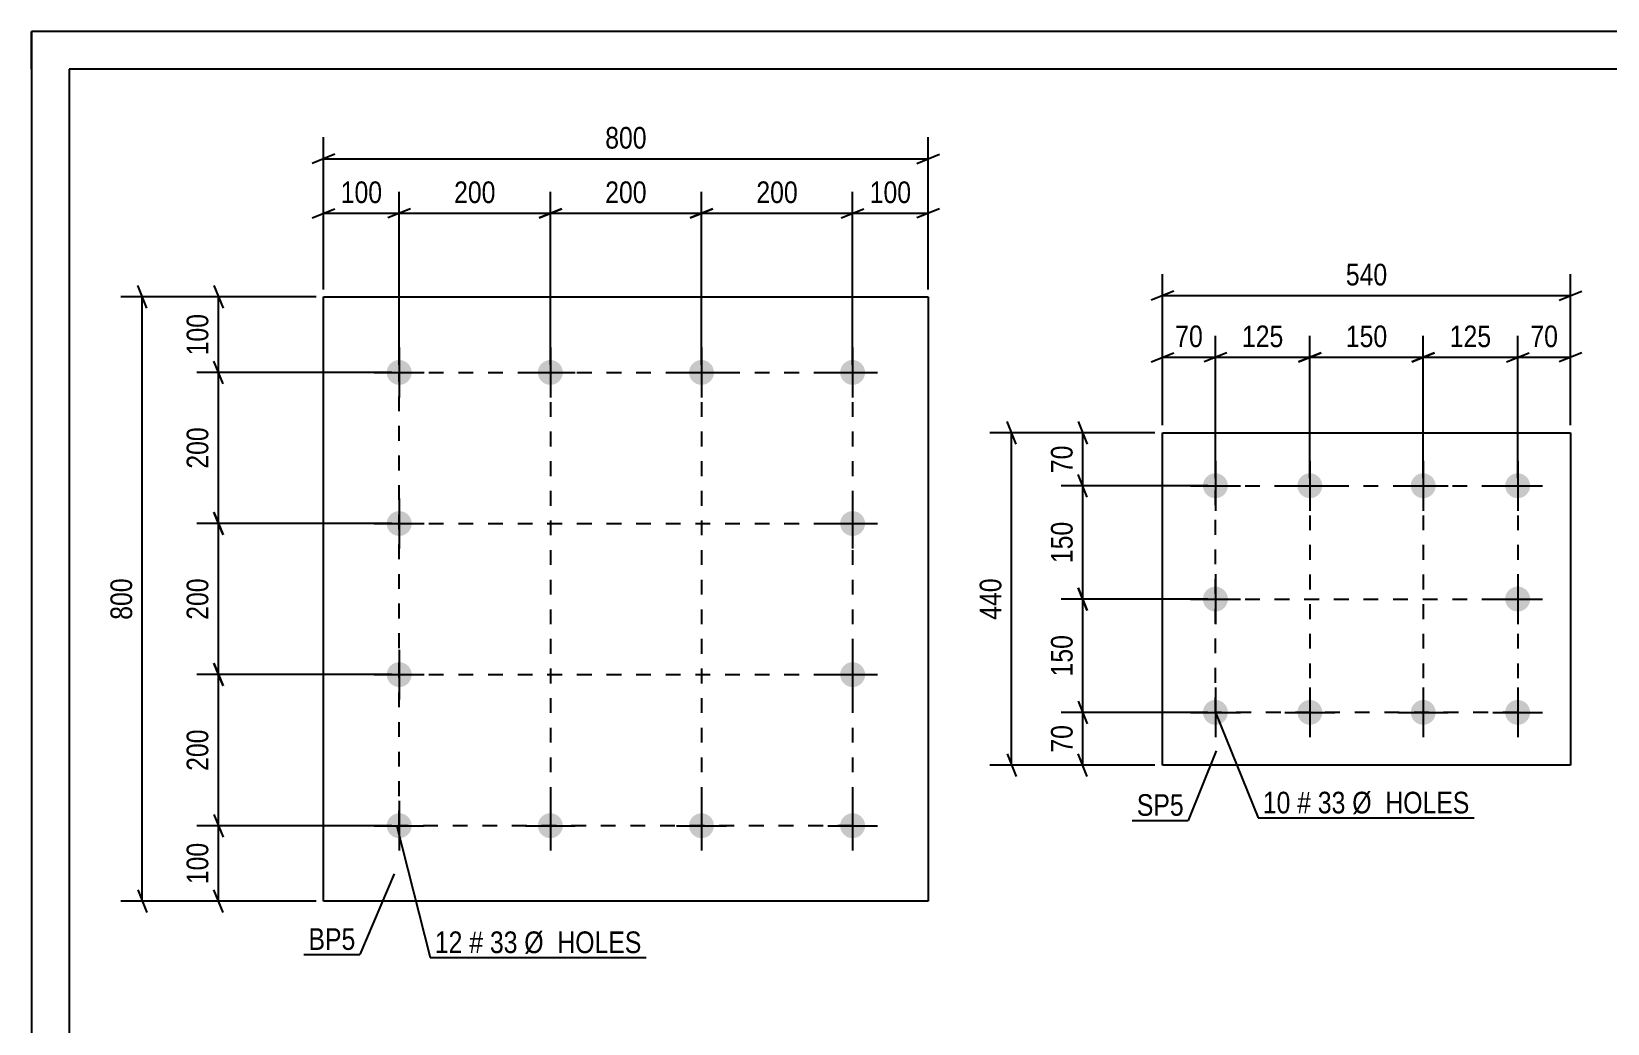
# Model space of a CAD drawing. Header units: millimetres. Extents: x 0 to 420, y 0 to 297.
# Drawn here: x 0 to 208.6, y 165.7 to 297 of the extents above; entities that cross this region are included whole.
import ezdxf

# ---------------------------------------------------------------- set-up
doc = ezdxf.new("R2010")
doc.units = ezdxf.units.MM
doc.linetypes.add('DXK_LINE_DOT2', pattern=[3.9198, 1.9599, -1.9599])
doc.styles.add('Arial Narrow', font='ARIALN.TTF', dxfattribs={"height": 0.2})

# ---------------------------------------------------------------- blocks, each defined once
blk = doc.blocks.new('Unknown-284928342-1132')
at = {"color": 5, "linetype": 'Continuous'}
for p, q in [((420, 297), (0, 297)), ((0, 297), (0, 0)), ((0, 292), (0, 297)), ((415, 292), (5, 292)), ((5, 292), (5, 5))]:
    blk.add_line(p, q, dxfattribs=at)
blk = doc.blocks.new('Bolt-284928342-1963 - 1929')
at = {"linetype": 'Continuous'}
for points in [[(156.67, 238.52, -1), (156.67, 235.22, -1)], [(169.17, 238.52, -1), (169.17, 235.22, -1)], [(184.17, 238.52, -1), (184.17, 235.22, -1)], [(196.67, 238.52, -1), (196.67, 235.22, -1)], [(156.67, 223.52, -1), (156.67, 220.22, -1)], [(196.67, 223.52, -1), (196.67, 220.22, -1)], [(156.67, 208.52, -1), (156.67, 205.22, -1)], [(169.17, 208.52, -1), (169.17, 205.22, -1)], [(184.17, 208.52, -1), (184.17, 205.22, -1)], [(196.67, 208.52, -1), (196.67, 205.22, -1)]]:
    blk.add_hatch(color=1, dxfattribs=at).paths.add_polyline_path(points)
at = {"color": 1, "linetype": 'Continuous'}
for p, q in [((156.67, 240.17), (156.67, 233.57)), ((169.17, 240.17), (169.17, 233.57)), ((184.17, 240.17), (184.17, 233.57)), ((196.67, 240.17), (196.67, 233.57)), ((153.37, 236.87), (159.97, 236.87)), ((165.87, 236.87), (172.47, 236.87)), ((180.87, 236.87), (187.47, 236.87)), ((193.37, 236.87), (199.97, 236.87)), ((156.67, 225.17), (156.67, 218.57)), ((196.67, 225.17), (196.67, 218.57)), ((153.37, 221.87), (159.97, 221.87)), ((193.37, 221.87), (199.97, 221.87)), ((156.67, 210.17), (156.67, 203.57)), ((169.17, 210.17), (169.17, 203.57)), ((184.17, 210.17), (184.17, 203.57)), ((196.67, 210.17), (196.67, 203.57)), ((153.37, 206.87), (159.97, 206.87)), ((165.87, 206.87), (172.47, 206.87)), ((180.87, 206.87), (187.47, 206.87)), ((193.37, 206.87), (199.97, 206.87))]:
    blk.add_line(p, q, dxfattribs=at)
blk = doc.blocks.new('Part-284928342-1978 - 1929')
at = {"color": 2, "linetype": 'Continuous'}
for p, q in [((149.67, 199.87), (149.67, 243.87)), ((149.67, 243.87), (203.67, 243.87)), ((203.67, 243.87), (203.67, 199.87)), ((203.67, 199.87), (149.67, 199.87))]:
    blk.add_line(p, q, dxfattribs=at)
blk = doc.blocks.new('Bolt-284928342-1333 - 1299')
at = {"linetype": 'Continuous'}
for points in [[(48.66, 253.52, -1), (48.66, 250.22, -1)], [(68.66, 253.52, -1), (68.66, 250.22, -1)], [(88.66, 253.52, -1), (88.66, 250.22, -1)], [(108.66, 253.52, -1), (108.66, 250.22, -1)], [(48.66, 233.52, -1), (48.66, 230.22, -1)], [(108.66, 233.52, -1), (108.66, 230.22, -1)], [(48.66, 213.52, -1), (48.66, 210.22, -1)], [(108.66, 213.52, -1), (108.66, 210.22, -1)], [(48.66, 193.52, -1), (48.66, 190.22, -1)], [(68.66, 193.52, -1), (68.66, 190.22, -1)], [(88.66, 193.52, -1), (88.66, 190.22, -1)], [(108.66, 193.52, -1), (108.66, 190.22, -1)]]:
    blk.add_hatch(color=1, dxfattribs=at).paths.add_polyline_path(points)
at = {"color": 1, "linetype": 'Continuous'}
for p, q in [((48.66, 255.17), (48.66, 248.57)), ((68.66, 255.17), (68.66, 248.57)), ((88.66, 255.17), (88.66, 248.57)), ((108.66, 255.17), (108.66, 248.57)), ((45.36, 251.87), (51.96, 251.87)), ((65.36, 251.87), (71.96, 251.87)), ((85.36, 251.87), (91.96, 251.87)), ((105.36, 251.87), (111.96, 251.87)), ((48.66, 235.17), (48.66, 228.57)), ((108.66, 235.17), (108.66, 228.57)), ((45.36, 231.87), (51.96, 231.87)), ((105.36, 231.87), (111.96, 231.87)), ((48.66, 215.17), (48.66, 208.57)), ((108.66, 215.17), (108.66, 208.57)), ((45.36, 211.87), (51.96, 211.87)), ((105.36, 211.87), (111.96, 211.87)), ((48.66, 195.17), (48.66, 188.57)), ((68.66, 195.17), (68.66, 188.57)), ((88.66, 195.17), (88.66, 188.57)), ((108.66, 195.17), (108.66, 188.57)), ((45.36, 191.87), (51.96, 191.87)), ((65.36, 191.87), (71.96, 191.87)), ((85.36, 191.87), (91.96, 191.87)), ((105.36, 191.87), (111.96, 191.87))]:
    blk.add_line(p, q, dxfattribs=at)
blk = doc.blocks.new('Part-284928342-1348 - 1299')
at = {"color": 2, "linetype": 'Continuous'}
for p, q in [((38.66, 181.87), (38.66, 261.87)), ((38.66, 261.87), (118.66, 261.87)), ((118.66, 261.87), (118.66, 181.87)), ((118.66, 181.87), (38.66, 181.87))]:
    blk.add_line(p, q, dxfattribs=at)
blk = doc.blocks.new('Rectangle-284928342-2074 - 1929')
at = {"color": 1, "linetype": 'DXK_LINE_DOT2'}
blk.add_lwpolyline([(156.67, 236.87), (196.67, 236.87), (196.67, 206.87), (156.67, 206.87), (156.67, 236.87)], close=True, dxfattribs=at)
blk = doc.blocks.new('Rectangle-284928342-1455 - 1299')
at = {"color": 1, "linetype": 'DXK_LINE_DOT2'}
blk.add_lwpolyline([(48.66, 251.87), (108.66, 251.87), (108.66, 191.87), (48.66, 191.87), (48.66, 251.87)], close=True, dxfattribs=at)
blk = doc.blocks.new('Line-284928342-2067 - 1929')
at = {"color": 1, "linetype": 'DXK_LINE_DOT2'}
blk.add_line((169.17, 236.87), (169.17, 206.87), dxfattribs=at)
blk = doc.blocks.new('Line-284928342-1448 - 1299')
at = {"color": 1, "linetype": 'DXK_LINE_DOT2'}
blk.add_line((68.66, 251.87), (68.66, 191.87), dxfattribs=at)
blk = doc.blocks.new('Line-284928342-2060 - 1929')
at = {"color": 1, "linetype": 'DXK_LINE_DOT2'}
blk.add_line((184.17, 236.87), (184.17, 206.87), dxfattribs=at)
blk = doc.blocks.new('Line-284928342-1441 - 1299')
at = {"color": 1, "linetype": 'DXK_LINE_DOT2'}
blk.add_line((88.66, 251.87), (88.66, 191.87), dxfattribs=at)
blk = doc.blocks.new('Line-284928342-2053 - 1929')
at = {"color": 1, "linetype": 'DXK_LINE_DOT2'}
blk.add_line((156.67, 221.87), (196.67, 221.87), dxfattribs=at)
blk = doc.blocks.new('Line-284928342-1434 - 1299')
at = {"color": 1, "linetype": 'DXK_LINE_DOT2'}
blk.add_line((48.66, 231.87), (108.66, 231.87), dxfattribs=at)
blk = doc.blocks.new('Line-284928342-1426 - 1299')
at = {"color": 1, "linetype": 'DXK_LINE_DOT2'}
blk.add_line((48.66, 211.87), (108.66, 211.87), dxfattribs=at)
blk = doc.blocks.new('StraightDimension-284928342-3554 - 1929')
at = {"color": 7, "linetype": 'Continuous'}
for p, q in [((139.72, 235.37), (138.52, 238.37)), ((155.67, 236.87), (136.27, 236.87)), ((139.12, 221.87), (139.12, 236.87)), ((138.52, 223.37), (139.72, 220.37)), ((155.67, 221.87), (136.27, 221.87))]:
    blk.add_line(p, q, dxfattribs=at)
at = {"color": 0}
blk.add_wipeout([(138.37, 232.71), (134.17, 232.71), (134.17, 226.03), (138.37, 226.03)], dxfattribs=at)
at = {"color": 3, "style": 'Arial Narrow'}
blk.add_text('150', height=2.863, rotation=90.0002, dxfattribs=at).set_placement((137.77, 226.63))
blk = doc.blocks.new('StraightDimension-284928342-1980 - 1929')
at = {"color": 7, "linetype": 'Continuous'}
for p, q in [((149.67, 244.87), (149.67, 264.89)), ((203.67, 244.87), (203.67, 264.89)), ((151.17, 262.64), (148.17, 261.44)), ((149.67, 262.04), (203.67, 262.04)), ((202.17, 261.44), (205.17, 262.64))]:
    blk.add_line(p, q, dxfattribs=at)
at = {"color": 0}
blk.add_wipeout([(180.02, 262.79), (180.02, 266.99), (173.33, 266.99), (173.33, 262.79)], dxfattribs=at)
at = {"color": 3, "style": 'Arial Narrow'}
blk.add_text('540', height=2.863, dxfattribs=at).set_placement((173.93, 263.39))
blk = doc.blocks.new('StraightDimension-284928342-1991 - 1929')
at = {"color": 7, "linetype": 'Continuous'}
for p, q in [((149.67, 244.87), (149.67, 256.72)), ((156.67, 237.87), (156.67, 256.72)), ((148.17, 253.27), (151.17, 254.47)), ((158.17, 254.47), (155.17, 253.27)), ((149.67, 253.87), (156.67, 253.87))]:
    blk.add_line(p, q, dxfattribs=at)
at = {"color": 0}
blk.add_wipeout([(155.6, 254.62), (155.6, 258.82), (150.75, 258.82), (150.75, 254.62)], dxfattribs=at)
at = {"color": 3, "style": 'Arial Narrow'}
blk.add_text('70', height=2.863, dxfattribs=at).set_placement((151.35, 255.22))
blk = doc.blocks.new('StraightDimension-284928342-2007 - 1929')
at = {"color": 7, "linetype": 'Continuous'}
for p, q in [((196.67, 237.87), (196.67, 256.72)), ((203.67, 244.87), (203.67, 256.72)), ((195.17, 253.27), (198.17, 254.47)), ((205.17, 254.47), (202.17, 253.27)), ((196.67, 253.87), (203.67, 253.87))]:
    blk.add_line(p, q, dxfattribs=at)
at = {"color": 0}
blk.add_wipeout([(202.6, 254.62), (202.6, 258.82), (197.75, 258.82), (197.75, 254.62)], dxfattribs=at)
at = {"color": 3, "style": 'Arial Narrow'}
blk.add_text('70', height=2.863, dxfattribs=at).set_placement((198.35, 255.22))
blk = doc.blocks.new('StraightDimension-284928342-2018 - 1929')
at = {"color": 7, "linetype": 'Continuous'}
for p, q in [((130.29, 242.37), (129.09, 245.37)), ((148.67, 243.87), (126.84, 243.87)), ((129.69, 199.87), (129.69, 243.87)), ((129.09, 201.37), (130.29, 198.37)), ((148.67, 199.87), (126.84, 199.87))]:
    blk.add_line(p, q, dxfattribs=at)
at = {"color": 0}
blk.add_wipeout([(128.94, 225.21), (124.74, 225.21), (124.74, 218.53), (128.94, 218.53)], dxfattribs=at)
at = {"color": 3, "style": 'Arial Narrow'}
blk.add_text('440', height=2.863, rotation=90.0002, dxfattribs=at).set_placement((128.34, 219.13))
blk = doc.blocks.new('StraightDimension-284928342-2029 - 1929')
at = {"color": 7, "linetype": 'Continuous'}
for p, q in [((155.67, 206.87), (136.27, 206.87)), ((138.52, 208.37), (139.72, 205.37)), ((139.12, 199.87), (139.12, 206.87)), ((139.72, 198.37), (138.52, 201.37)), ((148.67, 199.87), (136.27, 199.87))]:
    blk.add_line(p, q, dxfattribs=at)
at = {"color": 0}
blk.add_wipeout([(138.37, 205.8), (134.17, 205.8), (134.17, 200.94), (138.37, 200.94)], dxfattribs=at)
at = {"color": 3, "style": 'Arial Narrow'}
blk.add_text('70', height=2.863, rotation=90.0002, dxfattribs=at).set_placement((137.77, 201.54))
blk = doc.blocks.new('StraightDimension-284928342-2043 - 1929')
at = {"color": 7, "linetype": 'Continuous'}
for p, q in [((138.52, 245.37), (139.72, 242.37)), ((148.67, 243.87), (136.27, 243.87)), ((139.12, 236.87), (139.12, 243.87)), ((139.72, 235.37), (138.52, 238.37)), ((155.67, 236.87), (136.27, 236.87))]:
    blk.add_line(p, q, dxfattribs=at)
at = {"color": 0}
blk.add_wipeout([(138.37, 242.8), (134.17, 242.8), (134.17, 237.94), (138.37, 237.94)], dxfattribs=at)
at = {"color": 3, "style": 'Arial Narrow'}
blk.add_text('70', height=2.863, rotation=90.0002, dxfattribs=at).set_placement((137.77, 238.54))
blk = doc.blocks.new('StraightDimension-284928342-3528 - 1929')
at = {"color": 7, "linetype": 'Continuous'}
for p, q in [((156.67, 237.87), (156.67, 256.72)), ((169.17, 237.87), (169.17, 256.72)), ((158.17, 254.47), (155.17, 253.27)), ((167.67, 253.27), (170.67, 254.47)), ((156.67, 253.87), (169.17, 253.87))]:
    blk.add_line(p, q, dxfattribs=at)
at = {"color": 0}
blk.add_wipeout([(166.27, 254.62), (166.27, 258.82), (159.58, 258.82), (159.58, 254.62)], dxfattribs=at)
at = {"color": 3, "style": 'Arial Narrow'}
blk.add_text('125', height=2.863, dxfattribs=at).set_placement((160.18, 255.22))
blk = doc.blocks.new('StraightDimension-284928342-3530 - 1929')
at = {"color": 7, "linetype": 'Continuous'}
for p, q in [((169.17, 237.87), (169.17, 256.72)), ((184.17, 237.87), (184.17, 256.72)), ((170.67, 254.47), (167.67, 253.27)), ((182.67, 253.27), (185.67, 254.47)), ((169.17, 253.87), (184.17, 253.87))]:
    blk.add_line(p, q, dxfattribs=at)
at = {"color": 0}
blk.add_wipeout([(180.02, 254.62), (180.02, 258.82), (173.33, 258.82), (173.33, 254.62)], dxfattribs=at)
at = {"color": 3, "style": 'Arial Narrow'}
blk.add_text('150', height=2.863, dxfattribs=at).set_placement((173.93, 255.22))
blk = doc.blocks.new('StraightDimension-284928342-3532 - 1929')
at = {"color": 7, "linetype": 'Continuous'}
for p, q in [((184.17, 237.87), (184.17, 256.72)), ((196.67, 237.87), (196.67, 256.72)), ((185.67, 254.47), (182.67, 253.27)), ((195.17, 253.27), (198.17, 254.47)), ((184.17, 253.87), (196.67, 253.87))]:
    blk.add_line(p, q, dxfattribs=at)
at = {"color": 0}
blk.add_wipeout([(193.77, 254.62), (193.77, 258.82), (187.08, 258.82), (187.08, 254.62)], dxfattribs=at)
at = {"color": 3, "style": 'Arial Narrow'}
blk.add_text('125', height=2.863, dxfattribs=at).set_placement((187.68, 255.22))
blk = doc.blocks.new('StraightDimension-284928342-3552 - 1929')
at = {"color": 7, "linetype": 'Continuous'}
for p, q in [((139.72, 220.37), (138.52, 223.37)), ((155.67, 221.87), (136.27, 221.87)), ((139.12, 206.87), (139.12, 221.87)), ((155.67, 206.87), (136.27, 206.87)), ((138.52, 208.37), (139.72, 205.37))]:
    blk.add_line(p, q, dxfattribs=at)
at = {"color": 0}
blk.add_wipeout([(138.37, 217.71), (134.17, 217.71), (134.17, 211.03), (138.37, 211.03)], dxfattribs=at)
at = {"color": 3, "style": 'Arial Narrow'}
blk.add_text('150', height=2.863, rotation=90.0002, dxfattribs=at).set_placement((137.77, 211.63))
blk = doc.blocks.new('StraightDimension-284928342-1377 - 1299')
at = {"color": 7, "linetype": 'Continuous'}
for p, q in [((108.66, 252.87), (108.66, 275.79)), ((118.66, 262.87), (118.66, 275.79)), ((107.16, 272.34), (110.16, 273.54)), ((120.16, 273.54), (117.16, 272.34)), ((108.66, 272.94), (118.66, 272.94))]:
    blk.add_line(p, q, dxfattribs=at)
at = {"color": 0}
blk.add_wipeout([(117, 273.69), (117, 277.89), (110.32, 277.89), (110.32, 273.69)], dxfattribs=at)
at = {"color": 3, "style": 'Arial Narrow'}
blk.add_text('100', height=2.863, dxfattribs=at).set_placement((110.92, 274.29))
blk = doc.blocks.new('StraightDimension-284928342-3420 - 1299')
at = {"color": 7, "linetype": 'Continuous'}
for p, q in [((48.66, 252.87), (48.66, 275.79)), ((68.66, 252.87), (68.66, 275.79)), ((50.16, 273.54), (47.16, 272.34)), ((67.16, 272.34), (70.16, 273.54)), ((48.66, 272.94), (68.66, 272.94))]:
    blk.add_line(p, q, dxfattribs=at)
at = {"color": 0}
blk.add_wipeout([(62, 273.69), (62, 277.89), (55.32, 277.89), (55.32, 273.69)], dxfattribs=at)
at = {"color": 3, "style": 'Arial Narrow'}
blk.add_text('200', height=2.863, dxfattribs=at).set_placement((55.92, 274.29))
blk = doc.blocks.new('StraightDimension-284928342-1350 - 1299')
at = {"color": 7, "linetype": 'Continuous'}
for p, q in [((38.66, 262.87), (38.66, 283)), ((118.66, 262.87), (118.66, 283)), ((40.16, 280.75), (37.16, 279.55)), ((38.66, 280.15), (118.66, 280.15)), ((117.16, 279.55), (120.16, 280.75))]:
    blk.add_line(p, q, dxfattribs=at)
at = {"color": 0}
blk.add_wipeout([(82, 280.9), (82, 285.1), (75.32, 285.1), (75.32, 280.9)], dxfattribs=at)
at = {"color": 3, "style": 'Arial Narrow'}
blk.add_text('800', height=2.863, dxfattribs=at).set_placement((75.92, 281.5))
blk = doc.blocks.new('StraightDimension-284928342-1361 - 1299')
at = {"color": 7, "linetype": 'Continuous'}
for p, q in [((38.66, 262.87), (38.66, 275.79)), ((48.66, 252.87), (48.66, 275.79)), ((37.16, 272.34), (40.16, 273.54)), ((50.16, 273.54), (47.16, 272.34)), ((38.66, 272.94), (48.66, 272.94))]:
    blk.add_line(p, q, dxfattribs=at)
at = {"color": 0}
blk.add_wipeout([(47, 273.69), (47, 277.89), (40.32, 277.89), (40.32, 273.69)], dxfattribs=at)
at = {"color": 3, "style": 'Arial Narrow'}
blk.add_text('100', height=2.863, dxfattribs=at).set_placement((40.92, 274.29))
blk = doc.blocks.new('StraightDimension-284928342-1388 - 1299')
at = {"color": 7, "linetype": 'Continuous'}
for p, q in [((15.26, 260.37), (14.06, 263.37)), ((37.66, 261.87), (11.81, 261.87)), ((14.66, 181.87), (14.66, 261.87)), ((37.66, 181.87), (11.81, 181.87)), ((14.06, 183.37), (15.26, 180.37))]:
    blk.add_line(p, q, dxfattribs=at)
at = {"color": 0}
blk.add_wipeout([(13.91, 225.21), (9.71, 225.21), (9.71, 218.53), (13.91, 218.53)], dxfattribs=at)
at = {"color": 3, "style": 'Arial Narrow'}
blk.add_text('800', height=2.863, rotation=90.0002, dxfattribs=at).set_placement((13.31, 219.13))
blk = doc.blocks.new('StraightDimension-284928342-1400 - 1299')
at = {"color": 7, "linetype": 'Continuous'}
for p, q in [((47.66, 191.87), (21.89, 191.87)), ((24.14, 193.37), (25.34, 190.37)), ((24.74, 181.87), (24.74, 191.87)), ((37.66, 181.87), (21.89, 181.87)), ((25.34, 180.37), (24.14, 183.37))]:
    blk.add_line(p, q, dxfattribs=at)
at = {"color": 0}
blk.add_wipeout([(23.99, 190.21), (19.79, 190.21), (19.79, 183.53), (23.99, 183.53)], dxfattribs=at)
at = {"color": 3, "style": 'Arial Narrow'}
blk.add_text('100', height=2.863, rotation=90.0002, dxfattribs=at).set_placement((23.39, 184.13))
blk = doc.blocks.new('StraightDimension-284928342-3424 - 1299')
at = {"color": 7, "linetype": 'Continuous'}
for p, q in [((88.66, 252.87), (88.66, 275.79)), ((108.66, 252.87), (108.66, 275.79)), ((90.16, 273.54), (87.16, 272.34)), ((107.16, 272.34), (110.16, 273.54)), ((88.66, 272.94), (108.66, 272.94))]:
    blk.add_line(p, q, dxfattribs=at)
at = {"color": 0}
blk.add_wipeout([(102, 273.69), (102, 277.89), (95.32, 277.89), (95.32, 273.69)], dxfattribs=at)
at = {"color": 3, "style": 'Arial Narrow'}
blk.add_text('200', height=2.863, dxfattribs=at).set_placement((95.92, 274.29))
blk = doc.blocks.new('StraightDimension-284928342-1416 - 1299')
at = {"color": 7, "linetype": 'Continuous'}
for p, q in [((24.14, 263.37), (25.34, 260.37)), ((37.66, 261.87), (21.89, 261.87)), ((24.74, 251.87), (24.74, 261.87)), ((25.34, 250.37), (24.14, 253.37)), ((47.66, 251.87), (21.89, 251.87))]:
    blk.add_line(p, q, dxfattribs=at)
at = {"color": 0}
blk.add_wipeout([(23.99, 260.21), (19.79, 260.21), (19.79, 253.53), (23.99, 253.53)], dxfattribs=at)
at = {"color": 3, "style": 'Arial Narrow'}
blk.add_text('100', height=2.863, rotation=90.0002, dxfattribs=at).set_placement((23.39, 254.13))
blk = doc.blocks.new('StraightDimension-284928342-3422 - 1299')
at = {"color": 7, "linetype": 'Continuous'}
for p, q in [((68.66, 252.87), (68.66, 275.79)), ((88.66, 252.87), (88.66, 275.79)), ((70.16, 273.54), (67.16, 272.34)), ((87.16, 272.34), (90.16, 273.54)), ((68.66, 272.94), (88.66, 272.94))]:
    blk.add_line(p, q, dxfattribs=at)
at = {"color": 0}
blk.add_wipeout([(82, 273.69), (82, 277.89), (75.32, 277.89), (75.32, 273.69)], dxfattribs=at)
at = {"color": 3, "style": 'Arial Narrow'}
blk.add_text('200', height=2.863, dxfattribs=at).set_placement((75.92, 274.29))
blk = doc.blocks.new('StraightDimension-284928342-3426 - 1299')
at = {"color": 7, "linetype": 'Continuous'}
for p, q in [((25.34, 210.37), (24.14, 213.37)), ((47.66, 211.87), (21.89, 211.87)), ((24.74, 191.87), (24.74, 211.87)), ((47.66, 191.87), (21.89, 191.87)), ((24.14, 193.37), (25.34, 190.37))]:
    blk.add_line(p, q, dxfattribs=at)
at = {"color": 0}
blk.add_wipeout([(23.99, 205.21), (19.79, 205.21), (19.79, 198.53), (23.99, 198.53)], dxfattribs=at)
at = {"color": 3, "style": 'Arial Narrow'}
blk.add_text('200', height=2.863, rotation=90.0002, dxfattribs=at).set_placement((23.39, 199.13))
blk = doc.blocks.new('StraightDimension-284928342-3428 - 1299')
at = {"color": 7, "linetype": 'Continuous'}
for p, q in [((47.66, 231.87), (21.89, 231.87)), ((25.34, 230.37), (24.14, 233.37)), ((24.74, 211.87), (24.74, 231.87)), ((24.14, 213.37), (25.34, 210.37)), ((47.66, 211.87), (21.89, 211.87))]:
    blk.add_line(p, q, dxfattribs=at)
at = {"color": 0}
blk.add_wipeout([(23.99, 225.21), (19.79, 225.21), (19.79, 218.53), (23.99, 218.53)], dxfattribs=at)
at = {"color": 3, "style": 'Arial Narrow'}
blk.add_text('200', height=2.863, rotation=90.0002, dxfattribs=at).set_placement((23.39, 219.13))
blk = doc.blocks.new('StraightDimension-284928342-3430 - 1299')
at = {"color": 7, "linetype": 'Continuous'}
for p, q in [((25.34, 250.37), (24.14, 253.37)), ((47.66, 251.87), (21.89, 251.87)), ((24.74, 231.87), (24.74, 251.87)), ((47.66, 231.87), (21.89, 231.87)), ((24.14, 233.37), (25.34, 230.37))]:
    blk.add_line(p, q, dxfattribs=at)
at = {"color": 0}
blk.add_wipeout([(23.99, 245.21), (19.79, 245.21), (19.79, 238.53), (23.99, 238.53)], dxfattribs=at)
at = {"color": 3, "style": 'Arial Narrow'}
blk.add_text('200', height=2.863, rotation=90.0002, dxfattribs=at).set_placement((23.39, 239.13))
blk = doc.blocks.new('Mark-284928342-1959 - 1929')
at = {"color": 0}
blk.add_wipeout([(166.59, 193.5), (166.59, 196.5), (162.94, 196.5), (162.94, 193.5)], dxfattribs=at)
blk.add_wipeout([(166.59, 193.5), (166.59, 196.5), (162.94, 196.5), (162.94, 193.5)], dxfattribs=at)
at = {"color": 7, "linetype": 'Continuous'}
blk.add_line((156.67, 206.87), (162.34, 192.9), dxfattribs=at)
at = {"color": 0}
blk.add_wipeout([(169.32, 193.5), (169.32, 196.5), (167.49, 196.5), (167.49, 193.5)], dxfattribs=at)
blk.add_wipeout([(169.32, 193.5), (169.32, 196.5), (167.49, 196.5), (167.49, 193.5)], dxfattribs=at)
at = {"color": 3, "style": 'Arial Narrow'}
blk.add_text('10', height=2.863, dxfattribs=at).set_placement((162.94, 193.5))
at = {"color": 0}
blk.add_wipeout([(173.88, 193.5), (173.88, 196.5), (170.22, 196.5), (170.22, 193.5)], dxfattribs=at)
blk.add_wipeout([(173.88, 193.5), (173.88, 196.5), (170.22, 196.5), (170.22, 193.5)], dxfattribs=at)
at = {"color": 3, "style": 'Arial Narrow'}
for s, height, p in [('#', 2.86, (167.49, 193.5)), ('33', 2.863, (170.22, 193.5))]:
    blk.add_text(s, height=height, dxfattribs=at).set_placement(p)
at = {"color": 0}
blk.add_wipeout([(190.31, 193.5), (190.31, 196.5), (174.78, 196.5), (174.78, 193.5)], dxfattribs=at)
blk.add_wipeout([(190.31, 193.5), (190.31, 196.5), (174.78, 196.5), (174.78, 193.5)], dxfattribs=at)
at = {"color": 7, "linetype": 'Continuous'}
blk.add_line((162.34, 192.9), (190.91, 192.9), dxfattribs=at)
at = {"color": 3, "style": 'Arial Narrow'}
blk.add_text('Ø  HOLES', height=2.863, dxfattribs=at).set_placement((174.78, 193.5))
blk = doc.blocks.new('Mark-284928342-1974 - 1929')
at = {"color": 0}
blk.add_wipeout([(152.48, 193.18), (152.48, 196.18), (146.27, 196.18), (146.27, 193.18)], dxfattribs=at)
blk.add_wipeout([(152.48, 193.18), (152.48, 196.18), (146.27, 196.18), (146.27, 193.18)], dxfattribs=at)
at = {"color": 30, "linetype": 'Continuous'}
for p in [(156.79, 201.78), (145.67, 192.58)]:
    blk.add_line(p, (153.08, 192.58), dxfattribs=at)
at = {"color": 3, "style": 'Arial Narrow'}
blk.add_text('SP5', height=2.863, dxfattribs=at).set_placement((146.27, 193.18))
blk = doc.blocks.new('Mark-284928342-1329 - 1299')
at = {"color": 0}
blk.add_wipeout([(57.03, 175.01), (57.03, 178.01), (53.37, 178.01), (53.37, 175.01)], dxfattribs=at)
blk.add_wipeout([(57.03, 175.01), (57.03, 178.01), (53.37, 178.01), (53.37, 175.01)], dxfattribs=at)
at = {"color": 7, "linetype": 'Continuous'}
blk.add_line((48.32, 191.99), (52.77, 174.41), dxfattribs=at)
at = {"color": 3, "style": 'Arial Narrow'}
blk.add_text('12', height=2.863, dxfattribs=at).set_placement((53.37, 175.01))
at = {"color": 0}
blk.add_wipeout([(59.76, 175.01), (59.76, 178.01), (57.93, 178.01), (57.93, 175.01)], dxfattribs=at)
blk.add_wipeout([(59.76, 175.01), (59.76, 178.01), (57.93, 178.01), (57.93, 175.01)], dxfattribs=at)
blk.add_wipeout([(64.31, 175.01), (64.31, 178.01), (60.66, 178.01), (60.66, 175.01)], dxfattribs=at)
blk.add_wipeout([(64.31, 175.01), (64.31, 178.01), (60.66, 178.01), (60.66, 175.01)], dxfattribs=at)
at = {"color": 3, "style": 'Arial Narrow'}
for s, height, p in [('#', 2.86, (57.93, 175.01)), ('33', 2.863, (60.66, 175.01))]:
    blk.add_text(s, height=height, dxfattribs=at).set_placement(p)
at = {"color": 0}
blk.add_wipeout([(80.74, 175.01), (80.74, 178.01), (65.21, 178.01), (65.21, 175.01)], dxfattribs=at)
blk.add_wipeout([(80.74, 175.01), (80.74, 178.01), (65.21, 178.01), (65.21, 175.01)], dxfattribs=at)
at = {"color": 7, "linetype": 'Continuous'}
blk.add_line((52.77, 174.41), (81.34, 174.41), dxfattribs=at)
at = {"color": 3, "style": 'Arial Narrow'}
blk.add_text('Ø  HOLES', height=2.863, dxfattribs=at).set_placement((65.21, 175.01))
blk = doc.blocks.new('Mark-284928342-1344 - 1299')
at = {"color": 0}
blk.add_wipeout([(42.86, 175.43), (42.86, 178.43), (36.65, 178.43), (36.65, 175.43)], dxfattribs=at)
blk.add_wipeout([(42.86, 175.43), (42.86, 178.43), (36.65, 178.43), (36.65, 175.43)], dxfattribs=at)
at = {"color": 30, "linetype": 'Continuous'}
for p in [(47.97, 185.49), (36.05, 174.83)]:
    blk.add_line(p, (43.46, 174.83), dxfattribs=at)
at = {"color": 3, "style": 'Arial Narrow'}
blk.add_text('BP5', height=2.863, dxfattribs=at).set_placement((36.65, 175.43))

msp = doc.modelspace()

# ---------------------------------------------------------------- block references
for name in ['Unknown-284928342-1132', 'Part-284928342-1348 - 1299', 'Bolt-284928342-1333 - 1299', 'Rectangle-284928342-1455 - 1299', 'Line-284928342-1448 - 1299', 'Line-284928342-1441 - 1299', 'Part-284928342-1978 - 1929', 'Bolt-284928342-1963 - 1929', 'Rectangle-284928342-2074 - 1929', 'Line-284928342-2067 - 1929', 'Line-284928342-2060 - 1929', 'Line-284928342-1434 - 1299', 'Line-284928342-2053 - 1929', 'Line-284928342-1426 - 1299']:
    msp.add_blockref(name, (0, 0))

# ---------------------------------------------------------------- next in the draw order: block references
for name in ['StraightDimension-284928342-3420 - 1299', 'StraightDimension-284928342-1377 - 1299', 'StraightDimension-284928342-1980 - 1929', 'StraightDimension-284928342-3554 - 1929']:
    msp.add_blockref(name, (0, 0))

# ---------------------------------------------------------------- next in the draw order: block references
for name in ['StraightDimension-284928342-1350 - 1299', 'StraightDimension-284928342-1991 - 1929', 'StraightDimension-284928342-2007 - 1929']:
    msp.add_blockref(name, (0, 0))

# ---------------------------------------------------------------- next in the draw order: block references
for name in ['StraightDimension-284928342-1361 - 1299', 'StraightDimension-284928342-3424 - 1299', 'StraightDimension-284928342-2018 - 1929']:
    msp.add_blockref(name, (0, 0))

# ---------------------------------------------------------------- next in the draw order: block references
for name in ['StraightDimension-284928342-3422 - 1299', 'StraightDimension-284928342-1388 - 1299', 'StraightDimension-284928342-2043 - 1929', 'StraightDimension-284928342-2029 - 1929']:
    msp.add_blockref(name, (0, 0))

# ---------------------------------------------------------------- next in the draw order: block references
for name in ['StraightDimension-284928342-1416 - 1299', 'StraightDimension-284928342-3528 - 1929', 'StraightDimension-284928342-3552 - 1929', 'StraightDimension-284928342-1400 - 1299']:
    msp.add_blockref(name, (0, 0))

# ---------------------------------------------------------------- next in the draw order: block references
for name in ['StraightDimension-284928342-3530 - 1929', 'StraightDimension-284928342-3426 - 1299', 'Mark-284928342-1959 - 1929']:
    msp.add_blockref(name, (0, 0))

# ---------------------------------------------------------------- next in the draw order: block references
for name in ['StraightDimension-284928342-3532 - 1929', 'StraightDimension-284928342-3428 - 1299', 'Mark-284928342-1974 - 1929', 'Mark-284928342-1329 - 1299']:
    msp.add_blockref(name, (0, 0))

# ---------------------------------------------------------------- next in the draw order: block references
for name in ['StraightDimension-284928342-3430 - 1299', 'Mark-284928342-1344 - 1299']:
    msp.add_blockref(name, (0, 0))

doc.saveas('drawing.dxf')
